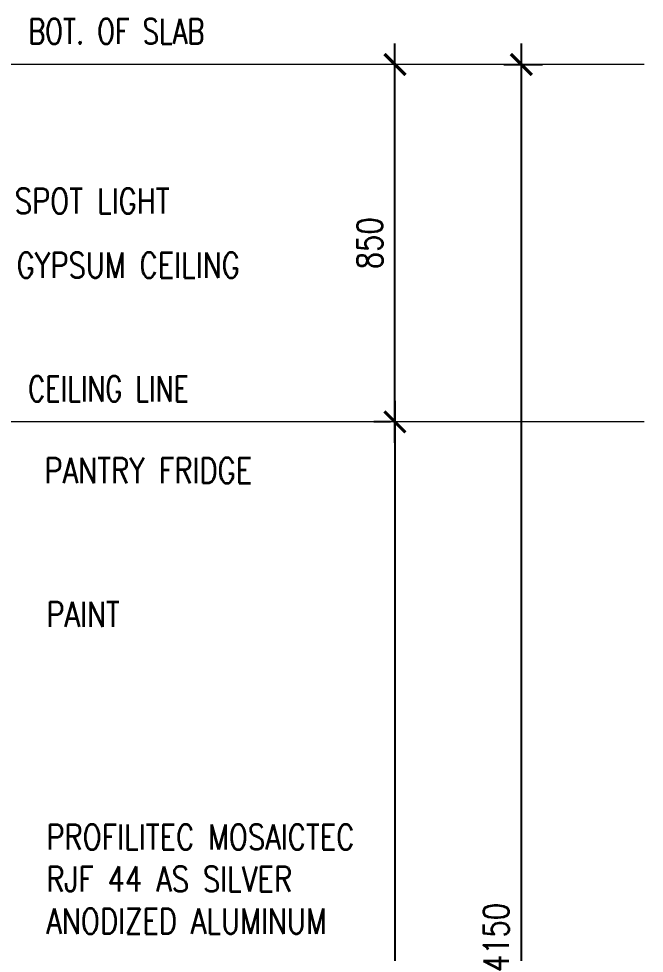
# Model space of a CAD drawing. Header units: inches. Extents: x -12478 to 399182, y -16583 to 525552.
# Drawn here: x 9942 to 11429, y -7023 to -4802 of the extents above; entities that cross this region are included whole.
import ezdxf

# ---------------------------------------------------------------- set-up
doc = ezdxf.new("R2010")
doc.units = ezdxf.units.IN
doc.header["$LTSCALE"] = 1000
doc.header["$MEASUREMENT"] = 0
for name, pattern in [('DASHED', [0.75, 0.5, -0.25]), ('HIDDEN', [0.375, 0.25, -0.125]), ('HIDDEN2', [0.1875, 0.125, -0.0625])]:
    doc.linetypes.add(name, pattern=pattern)
doc.layers.add('A-DIM', color=9, linetype='Continuous')
doc.layers.add('A-Hidden', color=8, linetype='HIDDEN')
doc.layers.add('ID-NOTES', color=3, linetype='Continuous', lineweight=0)
doc.styles.add('grid_250', font='romans.shx', dxfattribs={"width": 0.75, "height": 0.75})
doc.styles.add('ID-ROMANS', font='romans.shx', dxfattribs={"width": 0.8})
doc.styles.add('ZZ-Dim All', font='romans.shx', dxfattribs={"width": 0.8})
doc.dimstyles.new('DIM-100', dxfattribs={"dimscale": 50, "dimtxt": 1.25, "dimasz": 1, "dimexe": 1, "dimexo": 1, "dimgap": 0.6, "dimtad": 1, "dimdec": 0, "dimrnd": 5, "dimdsep": 46, "dimtxsty": 'ZZ-Dim All', "dimblk1": 'ARCHTICK', "dimblk2": 'ARCHTICK', "dimsah": 1, "dimcen": 1, "dimdle": 1, "dimclrd": 256, "dimclre": 8, "dimclrt": 256, "dimazin": 2, "dimtfac": 1, "dimtdec": 0, "dimtix": 1, "dimtmove": 2, "dimatfit": 2, "dimfxl": 0.1, "dimtolj": 1, "dimtzin": 0, "dimlwd": -1, "dimlwe": -1, "dimarcsym": 0})

# ---------------------------------------------------------------- blocks, each defined once
blk = doc.blocks.new('_ARCHTICK')
at = {"color": 0, "linetype": 'ByBlock', "const_width": 0.15}
blk.add_lwpolyline([(-0.5, -0.5), (0.5, 0.5)], dxfattribs=at)
blk = doc.blocks.new('*D561')
at = {"layer": 'A-DIM', "transparency": 16777216}
blk.add_line((10836.4, -5710.1), (10836.4, -9110.6), dxfattribs=at)
at = {"layer": 'A-DIM', "color": 8, "linetype": 'HIDDEN2', "transparency": 16777216}
for p, q in [((10826.1, -5760.1), (10786.4, -5760.1)), ((10826.1, -9060.6), (10786.4, -9060.6))]:
    blk.add_line(p, q, dxfattribs=at)
at = {"layer": 'Defpoints', "color": 0, "transparency": 16777216}
for p in [(10876.1, -5760.1, 0), (10836.4, -9060.6), (10876.1, -9060.6, 0)]:
    blk.add_point(p, dxfattribs=at)
at = {"layer": 'A-DIM', "transparency": 16777216, "xscale": 50, "yscale": 50, "zscale": 50}
for p, rotation in [((10836.4, -5760.1), 90), ((10836.4, -9060.6), 270)]:
    blk.add_blockref('_ARCHTICK', p, dxfattribs=dict(at, rotation=rotation))
at = {"layer": 'A-DIM', "color": 3, "transparency": 16777216, "insert": (10776.4, -7410.4), "char_height": 60, "attachment_point": 5, "rotation": 90, "style": 'ZZ-Dim All'}
blk.add_mtext('\\A1;3300', dxfattribs=at)
blk = doc.blocks.new('*D562')
at = {"layer": 'A-DIM', "transparency": 16777216}
blk.add_line((11136.7, -4860.6), (11136.7, -9110.6), dxfattribs=at)
at = {"layer": 'A-DIM', "color": 8, "linetype": 'HIDDEN2', "transparency": 16777216}
for p, q in [((11095.5, -4910.6), (11186.7, -4910.6)), ((11149, -9060.6), (11186.7, -9060.6))]:
    blk.add_line(p, q, dxfattribs=at)
at = {"layer": 'Defpoints', "color": 0, "transparency": 16777216}
for p in [(11045.5, -4910.6, 0), (11099, -9060.6, 0), (11136.7, -9060.6)]:
    blk.add_point(p, dxfattribs=at)
at = {"layer": 'A-DIM', "transparency": 16777216, "xscale": 50, "yscale": 50, "zscale": 50}
for p, rotation in [((11136.7, -4910.6), 90), ((11136.7, -9060.6), 270)]:
    blk.add_blockref('_ARCHTICK', p, dxfattribs=dict(at, rotation=rotation))
at = {"layer": 'A-DIM', "color": 3, "transparency": 16777216, "insert": (11076.7, -6985.6), "char_height": 60, "attachment_point": 5, "rotation": 90, "style": 'ZZ-Dim All'}
blk.add_mtext('\\A1;4150', dxfattribs=at)
blk = doc.blocks.new('*D563')
at = {"layer": 'A-DIM', "transparency": 16777216}
blk.add_line((10836.4, -5810.1), (10836.4, -4860.6), dxfattribs=at)
at = {"layer": 'Defpoints', "color": 0, "transparency": 16777216}
for p in [(10836.4, -4910.6, 0), (10836.4, -4910.6), (10836.4, -5760.1, 0)]:
    blk.add_point(p, dxfattribs=at)
at = {"layer": 'A-DIM', "transparency": 16777216, "xscale": 50, "yscale": 50, "zscale": 50}
for p, rotation in [((10836.4, -4910.6), 90), ((10836.4, -5760.1), 270)]:
    blk.add_blockref('_ARCHTICK', p, dxfattribs=dict(at, rotation=rotation))
at = {"layer": 'A-DIM', "color": 3, "transparency": 16777216, "insert": (10776.4, -5335.4), "char_height": 60, "attachment_point": 5, "rotation": 90, "style": 'ZZ-Dim All'}
blk.add_mtext('\\A1;850', dxfattribs=at)

msp = doc.modelspace()

# ---------------------------------------------------------------- linework, layer by layer
at = {"layer": 'A-Hidden', "linetype": 'DASHED', "lineweight": 0, "ltscale": 10}
for p, q in [((11429, -4910.6, 0), (4249.5, -4910.6, 0)), ((11429, -5760.1, 0), (4241.5, -5760.1, 0))]:
    msp.add_line(p, q, dxfattribs=at)

# ---------------------------------------------------------------- texts
at = {"layer": 'ID-NOTES', "style": 'grid_250', "width": 0.75}
for s, p in [('BOT. OF SLAB ', (9964.7, -4861.7, -536.9)), ('CEILING LINE', (9964.7, -5711.2, -536.9))]:
    msp.add_text(s, height=60, rotation=360, dxfattribs=at).set_placement(p)
at = {"layer": 'ID-NOTES', "char_height": 60, "width": 771.843, "attachment_point": 1, "style": 'ID-ROMANS'}
for s, insert in [('SPOT LIGHT', (9932.7, -5205.1, 0)), ('GYPSUM CEILING', (9937.1, -5357.6, -375.8)), ('PANTRY FRIDGE', (10003.3, -5845.6, 0))]:
    msp.add_mtext(s, dxfattribs=dict(at, insert=insert))
at = {"layer": 'ID-NOTES', "color": 3, "char_height": 60, "width": 815.203, "attachment_point": 1, "style": 'ID-ROMANS'}
for s, insert in [('\\pxql,t16;{\\C256;PAINT}', (10007.6, -6187.5, -375.8)), ('\\pxql,t16;{\\C256;PROFILITEC MOSAICTEC RJF 44 AS SILVER ANODIZED ALUMINUM}', (10007.6, -6716.6, -375.8))]:
    msp.add_mtext(s, dxfattribs=dict(at, insert=insert))

# ---------------------------------------------------------------- dimensions: what is measured, and where the dimension line sits
at = {"layer": 'A-DIM'}
for base, p1, p2, picture, middle in [((10836.4204, -4910.6298, 0), (10836.4204, -5760.1294, 0), (10836.4204, -4910.6298, 0), '*D563', (10776.4204, -5335.3796, 0)), ((11136.7, -9060.6, 0), (11045.5, -4910.6, 0), (11099, -9060.6, 0), '*D562', (11076.7, -6985.6, 0)), ((10836.4204, -9060.6298, 0), (10876.1239, -5760.1294, 0), (10876.1239, -9060.6298, 0), '*D561', (10776.4204, -7410.3796, 0))]:
    dim = msp.add_linear_dim(base=base, p1=p1, p2=p2, angle=90, dimstyle='DIM-100', override={"dimtxt": 1.2, "dimclrt": 3}, dxfattribs=at)
    dim.commit()
    dim.dimension.update_dxf_attribs({"geometry": picture, "text_midpoint": middle})

doc.saveas('drawing.dxf')
